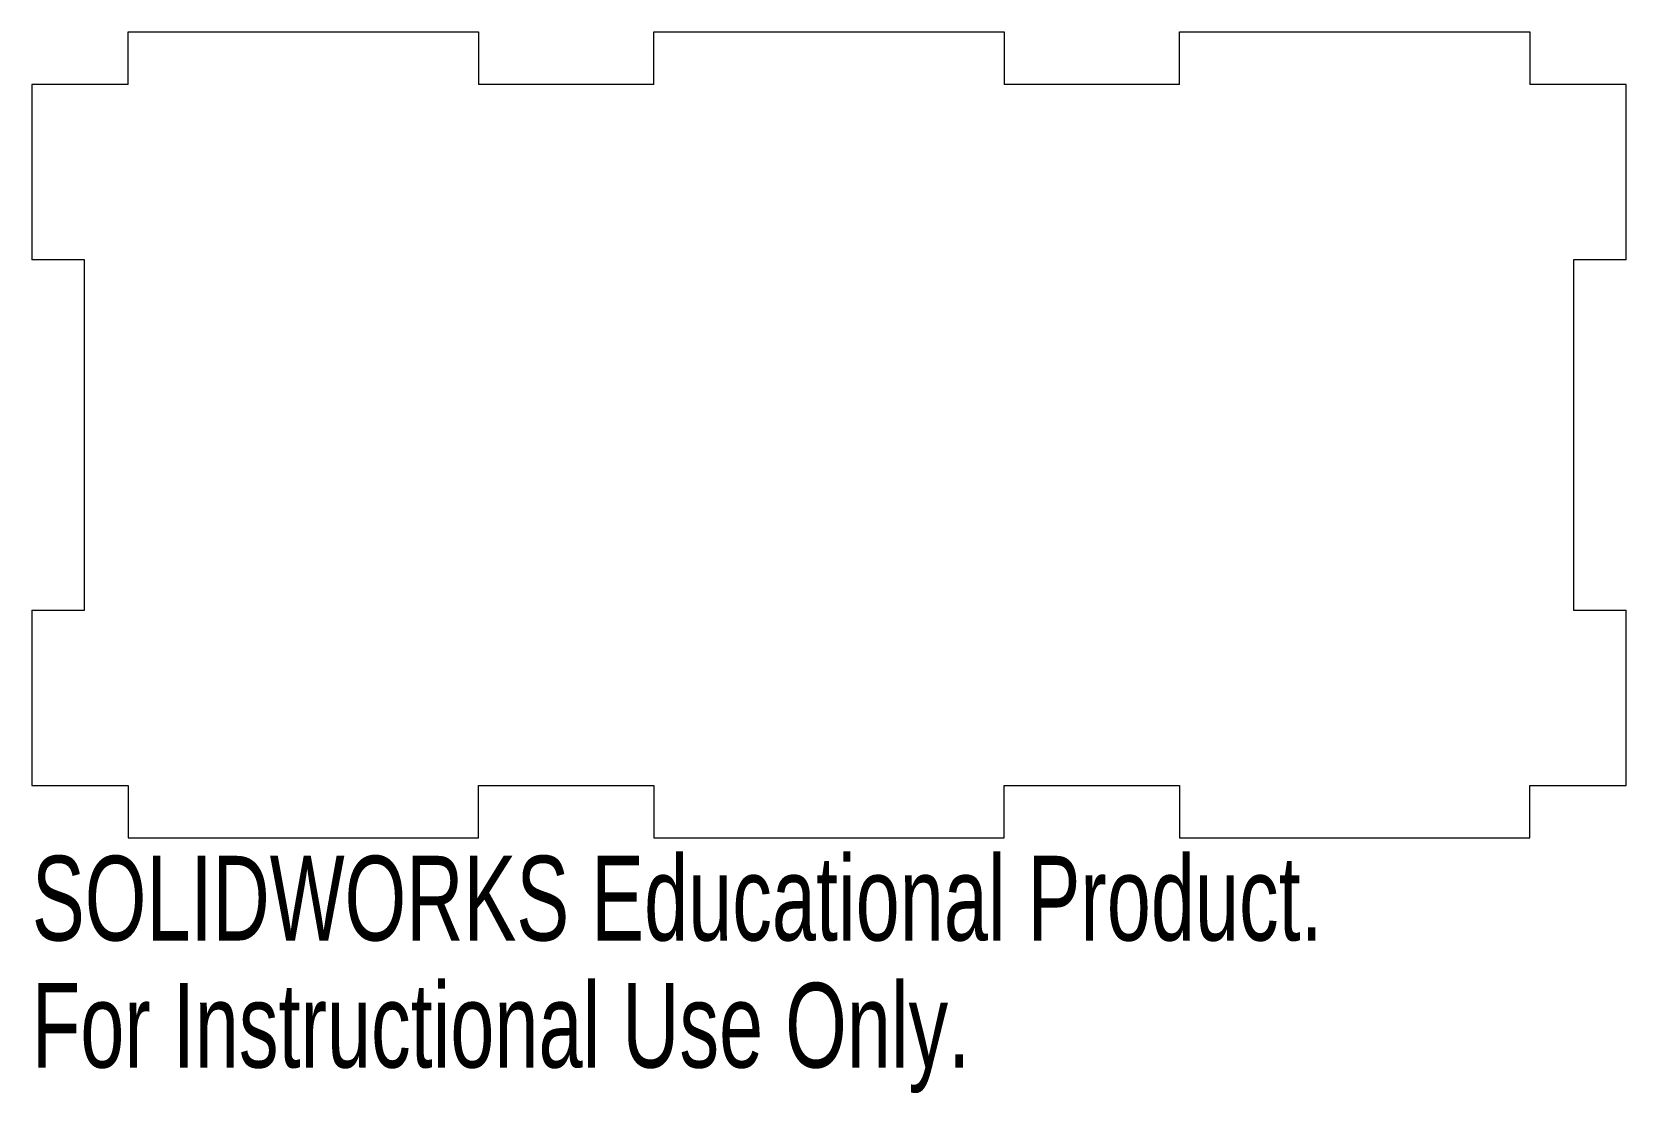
# Model space of a CAD drawing. Header units: millimetres. Extents: x -45.5 to 45.5, y -37.6 to 23.
import ezdxf

# ---------------------------------------------------------------- set-up
doc = ezdxf.new("R2010")
doc.units = ezdxf.units.MM
doc.styles.add('SLDTEXTSTYLE0', font='TXT', dxfattribs={"width": 0.7})

msp = doc.modelspace()

# ---------------------------------------------------------------- linework, layer by layer
at = {"color": 7, "linetype": 'Continuous', "lineweight": 15}
for p, q in [((-40, 20), (-40, 23)), ((-40, 23), (-20, 23)), ((-20, 23), (-20, 20)), ((-10, 20), (-10, 23)), ((-10, 23), (10, 23)), ((10, 23), (10, 20)), ((20, 20), (20, 23)), ((20, 23), (40, 23)), ((40, 23), (40, 20)), ((-45.5, 20), (-45.5, 10)), ((-40, 20), (-45.5, 20)), ((-10, 20), (-20, 20)), ((20, 20), (10, 20)), ((45.5, 20), (40, 20)), ((45.5, 10), (45.5, 20)), ((-42.5, 10), (-45.5, 10)), ((-42.5, -10), (-42.5, 10)), ((45.5, 10), (42.5, 10)), ((42.5, 10), (42.5, -10)), ((-45.5, -10), (-45.5, -20)), ((-45.5, -10), (-42.5, -10)), ((42.5, -10), (45.5, -10)), ((45.5, -20), (45.5, -10)), ((-45.5, -20), (-40, -20)), ((-40, -20), (-40, -23)), ((-20, -23), (-20, -20)), ((-20, -20), (-10, -20)), ((-10, -20), (-10, -23)), ((10, -23), (10, -20)), ((10, -20), (20, -20)), ((20, -20), (20, -23)), ((40, -20), (45.5, -20)), ((40, -23), (40, -20)), ((-40, -23), (-20, -23)), ((-10, -23), (10, -23)), ((20, -23), (40, -23))]:
    msp.add_line(p, q, dxfattribs=at)

# ---------------------------------------------------------------- texts
at = {"color": 7, "linetype": 'Continuous', "char_height": 4.83362, "attachment_point": 1, "style": 'SLDTEXTSTYLE0'}
for s, insert in [('SOLIDWORKS Educational Product.', (-45.5, -24.02)), ('For Instructional Use Only.', (-45.5, -31.27))]:
    msp.add_mtext(s, dxfattribs=dict(at, insert=insert))

doc.saveas('drawing.dxf')
